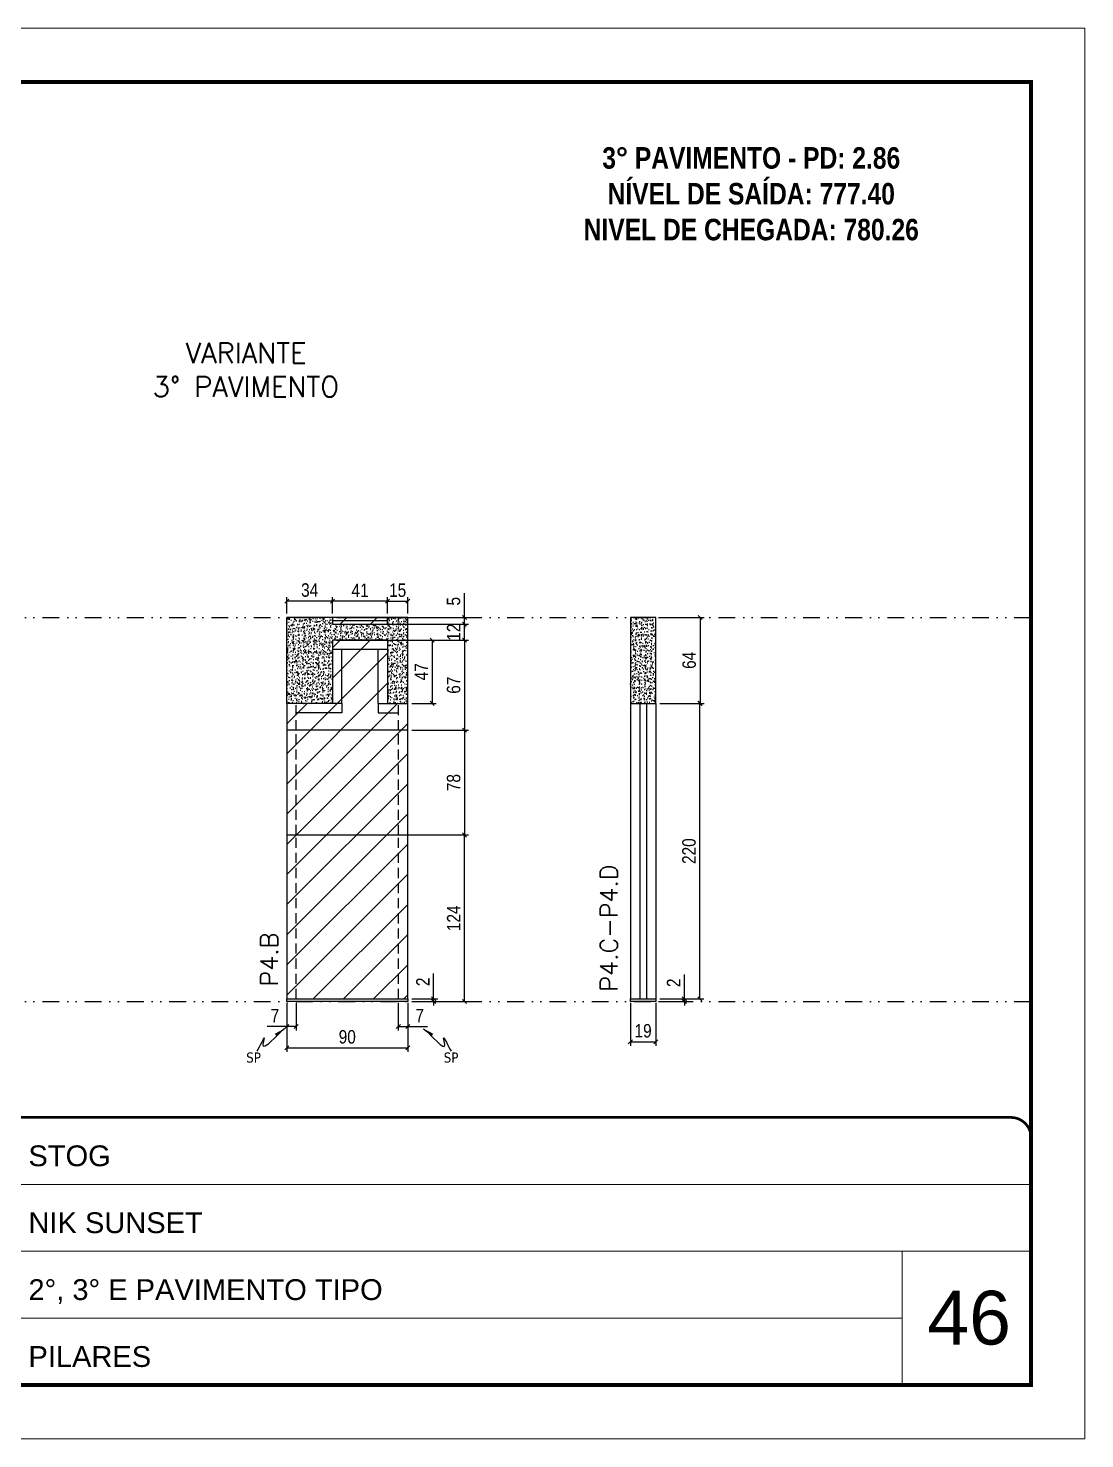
# Model space of a CAD drawing. Extents: x 808 to 7089, y -98 to 17032.
# Drawn here: x 3092 to 3878, y 3348 to 4398 of the extents above; entities that cross this region are included whole.
import ezdxf

# ---------------------------------------------------------------- set-up
doc = ezdxf.new("R2010")
doc.units = 0
for name, pattern in [('CONTINUO', [0]), ('DASHED', [0.75, 0.5, -0.25]), ('DIVIDE2', [0.625, 0.25, -0.125, 0, -0.125, 0, -0.125]), ('HIDDEN', [0.375, 0.25, -0.125])]:
    doc.linetypes.add(name, pattern=pattern)
for name, color, linetype, lineweight in [('CARIMBO', 255, 'Continuous', 9), ('Folhas', 255, 'Continuous', 9), ('REAPROVEITAMENTO', 251, 'Continuous', 9), ('SARRAFO DE PRESSAO', 251, 'DASHED', 9), ('Texto Seção', 7, 'Continuous', 15)]:
    doc.layers.add(name, color=color, linetype=linetype, lineweight=lineweight)
for name, color, linetype in [('COTA', 241, 'Continuous'), ('NOMENCLATURA', 7, 'Continuous'), ('Nível', 160, 'Continuous'), ('Painéis', 200, 'Continuous'), ('SARR_2.2x7', 40, 'Continuous'), ('SARR_EDITAR', 141, 'Continuous'), ('Sarrafo de Pressão', 42, 'HIDDEN'), ('texto', 7, 'Continuous')]:
    doc.layers.add(name, color=color, linetype=linetype)
doc.styles.add('ARIAL', font='arial.ttf')
doc.styles.add('COTA TECNICA', font='techl___.ttf', dxfattribs={"height": 10})
doc.styles.add('COTA TECNICA-50', font='techl___.ttf', dxfattribs={"height": 10})
doc.styles.add('REGUA-120', font='ROMANS.shx', dxfattribs={"height": 15})
doc.styles.add('ROMANC', font='techb___.ttf', dxfattribs={"height": 2.5})
doc.styles.get("Standard").update_dxf_attribs({"font": 'arial.ttf'})
doc.dimstyles.new('COTA PAINEL-50', dxfattribs={"dimtxt": 10, "dimasz": 3, "dimexe": 3, "dimexo": 3, "dimgap": 3, "dimtad": 1, "dimdec": 1, "dimzin": 12, "dimdsep": 46, "dimtxsty": 'COTA TECNICA-50', "dimblk1": 'OBLIQUE', "dimblk2": 'OBLIQUE', "dimsah": 1, "dimcen": 0.9, "dimclrd": 4, "dimclre": 4, "dimclrt": 240, "dimadec": 1, "dimazin": 3, "dimtfac": 1, "dimtdec": 1, "dimtmove": 0, "dimatfit": 3, "dimfxl": 1, "dimtolj": 1, "dimtzin": 12, "dimarcsym": 0})
doc.dimstyles.new('PAINEL', dxfattribs={"dimtxt": 10, "dimasz": 3, "dimexe": 3, "dimexo": 3, "dimgap": 3, "dimtad": 1, "dimdec": 1, "dimzin": 12, "dimdsep": 46, "dimtxsty": 'COTA TECNICA', "dimblk1": 'OBLIQUE', "dimblk2": 'OBLIQUE', "dimsah": 1, "dimcen": 0.9, "dimclrd": 4, "dimclre": 4, "dimclrt": 240, "dimadec": 1, "dimazin": 3, "dimtfac": 1, "dimtdec": 1, "dimtmove": 0, "dimatfit": 3, "dimfxl": 1, "dimtolj": 1, "dimtzin": 12, "dimarcsym": 0})
doc.dimstyles.get("Standard").update_dxf_attribs({"dimtxt": 0.18, "dimasz": 0.18, "dimexe": 0.18, "dimexo": 0.0625, "dimgap": 0.09, "dimtad": 0, "dimtih": 1, "dimtoh": 1, "dimdec": 4, "dimzin": 0, "dimdsep": 46, "dimtxsty": 'Standard', "dimcen": 0.09, "dimadec": 0, "dimazin": 0, "dimtfac": 1, "dimtdec": 4, "dimtofl": 0, "dimtmove": 0, "dimatfit": 3, "dimfxl": 1, "dimtolj": 1, "dimtzin": 0, "dimarcsym": 0})

# ---------------------------------------------------------------- blocks, each defined once
blk = doc.blocks.new('_Oblique')
at = {"color": 0, "linetype": 'ByBlock', "lineweight": -2}
blk.add_line((-0.5, -0.5), (0.5, 0.5), dxfattribs=at)
blk = doc.blocks.new('*D427')
at = {"layer": 'COTA', "color": 4, "lineweight": -2, "transparency": 16777216}
for p, q in [((3539.9, 3672.6), (3539.9, 3640.7)), ((3558.9, 3672.6), (3558.9, 3640.7)), ((3539.9, 3643.7), (3558.9, 3643.7))]:
    blk.add_line(p, q, dxfattribs=at)
at = {"layer": 'Defpoints', "color": 0, "transparency": 16777216}
for p in [(3539.9, 3675.6), (3558.9, 3675.6), (3558.9, 3643.7)]:
    blk.add_point(p, dxfattribs=at)
at = {"layer": 'COTA', "color": 4, "lineweight": -2, "transparency": 16777216, "xscale": 3, "yscale": 3, "zscale": 3, "rotation": 180}
blk.add_blockref('_Oblique', (3539.9, 3643.7), dxfattribs=at)
at = {"layer": 'COTA', "color": 4, "lineweight": -2, "transparency": 16777216, "xscale": 3, "yscale": 3, "zscale": 3}
blk.add_blockref('_Oblique', (3558.9, 3643.7), dxfattribs=at)
at = {"layer": 'COTA', "color": 240, "transparency": 16777216, "insert": (3549.4, 3651.8), "char_height": 10, "attachment_point": 5, "style": 'COTA TECNICA'}
blk.add_mtext('\\A1;19', dxfattribs=at)
blk = doc.blocks.new('*D428')
at = {"layer": 'COTA', "color": 4, "lineweight": -2, "transparency": 16777216}
for p, q in [((3561.9, 3895.6), (3594.7, 3895.6)), ((3591.7, 3675.6), (3591.7, 3895.6)), ((3561.9, 3675.6), (3594.7, 3675.6))]:
    blk.add_line(p, q, dxfattribs=at)
at = {"layer": 'Defpoints', "color": 0, "transparency": 16777216}
for p in [(3558.9, 3895.6), (3591.7, 3895.6), (3558.9, 3675.6)]:
    blk.add_point(p, dxfattribs=at)
at = {"layer": 'COTA', "color": 4, "lineweight": -2, "transparency": 16777216, "xscale": 3, "yscale": 3, "zscale": 3}
for p, rotation in [((3591.7, 3895.6), 90), ((3591.7, 3675.6), 270)]:
    blk.add_blockref('_Oblique', p, dxfattribs=dict(at, rotation=rotation))
at = {"layer": 'COTA', "color": 240, "transparency": 16777216, "insert": (3583.6, 3785.6), "char_height": 10, "attachment_point": 5, "rotation": 90, "style": 'COTA TECNICA'}
blk.add_mtext('\\A1;220', dxfattribs=at)
blk = doc.blocks.new('*D429')
at = {"layer": 'COTA', "color": 4, "lineweight": -2, "transparency": 16777216}
for p, q in [((3580.1, 3675.6), (3580.1, 3693.7)), ((3561.9, 3675.6), (3583.1, 3675.6)), ((3580.1, 3673.6), (3580.1, 3675.6)), ((3561.9, 3673.6), (3583.1, 3673.6)), ((3580.1, 3673.6), (3580.1, 3670.6))]:
    blk.add_line(p, q, dxfattribs=at)
at = {"layer": 'Defpoints', "color": 0, "transparency": 16777216}
for p in [(3558.9, 3675.6), (3580.1, 3675.6), (3558.9, 3673.6)]:
    blk.add_point(p, dxfattribs=at)
at = {"layer": 'COTA', "color": 4, "lineweight": -2, "transparency": 16777216, "xscale": 3, "yscale": 3, "zscale": 3}
for p, rotation in [((3580.1, 3675.6), 270), ((3580.1, 3673.6), 90)]:
    blk.add_blockref('_Oblique', p, dxfattribs=dict(at, rotation=rotation))
at = {"layer": 'COTA', "color": 240, "transparency": 16777216, "insert": (3572.1, 3687.6), "char_height": 10, "attachment_point": 5, "rotation": 90, "style": 'COTA TECNICA-50'}
blk.add_mtext('\\A1;2', dxfattribs=at)
blk = doc.blocks.new('*D1660')
at = {"layer": 'COTA', "color": 4, "linetype": 'ByBlock', "lineweight": -2, "transparency": 16777216}
for p, q in [((3561.9, 3959.6), (3594.8, 3959.6)), ((3591.8, 3959.6), (3591.8, 3895.6)), ((3561.9, 3895.6), (3594.8, 3895.6))]:
    blk.add_line(p, q, dxfattribs=at)
at = {"layer": 'Defpoints', "color": 0, "linetype": 'ByBlock', "transparency": 16777216}
for p in [(3558.9, 3959.6), (3558.9, 3895.6), (3591.8, 3895.6)]:
    blk.add_point(p, dxfattribs=at)
at = {"layer": 'COTA', "color": 4, "linetype": 'ByBlock', "lineweight": -2, "transparency": 16777216, "xscale": 3, "yscale": 3, "zscale": 3}
for p, rotation in [((3591.8, 3959.6), 90), ((3591.8, 3895.6), 270)]:
    blk.add_blockref('_Oblique', p, dxfattribs=dict(at, rotation=rotation))
at = {"layer": 'COTA', "color": 240, "linetype": 'ByBlock', "transparency": 16777216, "insert": (3583.7, 3927.6), "char_height": 10, "attachment_point": 5, "rotation": 90, "style": 'COTA TECNICA'}
blk.add_mtext('\\A1;64', dxfattribs=at)
blk = doc.blocks.new('*D409')
at = {"layer": 'COTA', "color": 4, "lineweight": -2, "transparency": 16777216}
for p, q in [((3284.2, 3672.6), (3284.2, 3636.2)), ((3374.2, 3672.6), (3374.2, 3636.2)), ((3284.2, 3639.2), (3374.2, 3639.2))]:
    blk.add_line(p, q, dxfattribs=at)
at = {"layer": 'Defpoints', "color": 0, "transparency": 16777216}
for p in [(3284.2, 3675.6), (3374.2, 3675.6), (3374.2, 3639.2)]:
    blk.add_point(p, dxfattribs=at)
at = {"layer": 'COTA', "color": 4, "lineweight": -2, "transparency": 16777216, "xscale": 3, "yscale": 3, "zscale": 3, "rotation": 180}
blk.add_blockref('_Oblique', (3284.2, 3639.2), dxfattribs=at)
at = {"layer": 'COTA', "color": 4, "lineweight": -2, "transparency": 16777216, "xscale": 3, "yscale": 3, "zscale": 3}
blk.add_blockref('_Oblique', (3374.2, 3639.2), dxfattribs=at)
at = {"layer": 'COTA', "color": 240, "transparency": 16777216, "insert": (3329.2, 3647.3), "char_height": 10, "attachment_point": 5, "style": 'COTA TECNICA'}
blk.add_mtext('\\A1;90', dxfattribs=at)
blk = doc.blocks.new('*D410')
at = {"layer": 'COTA', "color": 4, "lineweight": -2, "transparency": 16777216}
for p, q in [((3367.2, 3672.6), (3367.2, 3652.1)), ((3374.2, 3670.6), (3374.2, 3652.1)), ((3367.2, 3655.1), (3374.2, 3655.1)), ((3374.2, 3655.1), (3389, 3655.1))]:
    blk.add_line(p, q, dxfattribs=at)
at = {"layer": 'Defpoints', "color": 0, "transparency": 16777216}
for p in [(3367.2, 3675.6), (3374.2, 3673.6), (3374.2, 3655.1)]:
    blk.add_point(p, dxfattribs=at)
at = {"layer": 'COTA', "color": 4, "lineweight": -2, "transparency": 16777216, "xscale": 3, "yscale": 3, "zscale": 3, "rotation": 180}
blk.add_blockref('_Oblique', (3367.2, 3655.1), dxfattribs=at)
at = {"layer": 'COTA', "color": 4, "lineweight": -2, "transparency": 16777216, "xscale": 3, "yscale": 3, "zscale": 3}
blk.add_blockref('_Oblique', (3374.2, 3655.1), dxfattribs=at)
at = {"layer": 'COTA', "color": 240, "transparency": 16777216, "insert": (3383.1, 3663.1), "char_height": 10, "attachment_point": 5, "style": 'COTA TECNICA-50'}
blk.add_mtext('\\A1;7', dxfattribs=at)
blk = doc.blocks.new('*D411')
at = {"layer": 'COTA', "color": 4, "lineweight": -2, "transparency": 16777216}
for p, q in [((3284.2, 3670.6), (3284.2, 3652.1)), ((3291.2, 3672.6), (3291.2, 3652.1)), ((3284.2, 3655.1), (3269.5, 3655.1)), ((3291.2, 3655.1), (3284.2, 3655.1))]:
    blk.add_line(p, q, dxfattribs=at)
at = {"layer": 'Defpoints', "color": 0, "transparency": 16777216}
for p in [(3291.2, 3675.6), (3284.2, 3673.6), (3284.2, 3655.1)]:
    blk.add_point(p, dxfattribs=at)
at = {"layer": 'COTA', "color": 4, "lineweight": -2, "transparency": 16777216, "xscale": 3, "yscale": 3, "zscale": 3, "rotation": 180}
blk.add_blockref('_Oblique', (3284.2, 3655.1), dxfattribs=at)
at = {"layer": 'COTA', "color": 4, "lineweight": -2, "transparency": 16777216, "xscale": 3, "yscale": 3, "zscale": 3}
blk.add_blockref('_Oblique', (3291.2, 3655.1), dxfattribs=at)
at = {"layer": 'COTA', "color": 240, "transparency": 16777216, "insert": (3275.4, 3663.1), "char_height": 10, "attachment_point": 5, "style": 'COTA TECNICA-50'}
blk.add_mtext('\\A1;7', dxfattribs=at)
blk = doc.blocks.new('*D412')
at = {"layer": 'COTA', "color": 4, "linetype": 'ByBlock', "lineweight": -2, "transparency": 16777216}
for p, q in [((3377.2, 3797.6), (3419.5, 3797.6)), ((3416.5, 3673.6), (3416.5, 3797.6)), ((3377.2, 3673.6), (3419.5, 3673.6))]:
    blk.add_line(p, q, dxfattribs=at)
at = {"layer": 'Defpoints', "color": 0, "linetype": 'ByBlock', "transparency": 16777216}
for p in [(3374.2, 3797.6), (3416.5, 3797.6), (3374.2, 3673.6)]:
    blk.add_point(p, dxfattribs=at)
at = {"layer": 'COTA', "color": 4, "linetype": 'ByBlock', "lineweight": -2, "transparency": 16777216, "xscale": 3, "yscale": 3, "zscale": 3}
for p, rotation in [((3416.5, 3797.6), 90), ((3416.5, 3673.6), 270)]:
    blk.add_blockref('_Oblique', p, dxfattribs=dict(at, rotation=rotation))
at = {"layer": 'COTA', "color": 240, "linetype": 'ByBlock', "transparency": 16777216, "insert": (3408.4, 3735.6), "char_height": 10, "attachment_point": 5, "rotation": 90, "style": 'COTA TECNICA'}
blk.add_mtext('\\A1;124', dxfattribs=at)
blk = doc.blocks.new('*D413')
at = {"layer": 'COTA', "color": 4, "lineweight": -2, "transparency": 16777216}
for p, q in [((3393.5, 3675.6), (3393.5, 3694.4)), ((3377.2, 3675.6), (3396.5, 3675.6)), ((3393.5, 3673.6), (3393.5, 3675.6)), ((3377.2, 3673.6), (3396.5, 3673.6)), ((3393.5, 3673.6), (3393.5, 3670.6))]:
    blk.add_line(p, q, dxfattribs=at)
at = {"layer": 'Defpoints', "color": 0, "transparency": 16777216}
for p in [(3374.2, 3675.6), (3374.2, 3673.6), (3393.5, 3673.6)]:
    blk.add_point(p, dxfattribs=at)
at = {"layer": 'COTA', "color": 4, "lineweight": -2, "transparency": 16777216, "xscale": 3, "yscale": 3, "zscale": 3}
for p, rotation in [((3393.5, 3675.6), 270), ((3393.5, 3673.6), 90)]:
    blk.add_blockref('_Oblique', p, dxfattribs=dict(at, rotation=rotation))
at = {"layer": 'COTA', "color": 240, "transparency": 16777216, "insert": (3385.5, 3688.3), "char_height": 10, "attachment_point": 5, "rotation": 90, "style": 'COTA TECNICA-50'}
blk.add_mtext('\\A1;2', dxfattribs=at)
blk = doc.blocks.new('*D414')
at = {"layer": 'COTA', "color": 4, "linetype": 'ByBlock', "lineweight": -2, "transparency": 16777216}
for p, q in [((3377.2, 3797.6), (3419.5, 3797.6)), ((3416.5, 3673.6), (3416.5, 3797.6)), ((3377.2, 3673.6), (3419.5, 3673.6))]:
    blk.add_line(p, q, dxfattribs=at)
at = {"layer": 'Defpoints', "color": 0, "linetype": 'ByBlock', "transparency": 16777216}
for p in [(3374.2, 3797.6), (3416.5, 3797.6), (3374.2, 3673.6)]:
    blk.add_point(p, dxfattribs=at)
at = {"layer": 'COTA', "color": 4, "linetype": 'ByBlock', "lineweight": -2, "transparency": 16777216, "xscale": 3, "yscale": 3, "zscale": 3}
for p, rotation in [((3416.5, 3797.6), 90), ((3416.5, 3673.6), 270)]:
    blk.add_blockref('_Oblique', p, dxfattribs=dict(at, rotation=rotation))
at = {"layer": 'COTA', "color": 240, "linetype": 'ByBlock', "transparency": 16777216, "insert": (3408.4, 3735.6), "char_height": 10, "attachment_point": 5, "rotation": 90, "style": 'COTA TECNICA'}
blk.add_mtext('\\A1;124', dxfattribs=at)
blk = doc.blocks.new('*D415')
at = {"layer": 'COTA', "color": 4, "lineweight": -2, "transparency": 16777216}
for p, q in [((3284.2, 3962.6), (3284.2, 3974.7)), ((3318.2, 3971.7), (3284.2, 3971.7)), ((3318.2, 3962.6), (3318.2, 3974.7))]:
    blk.add_line(p, q, dxfattribs=at)
at = {"layer": 'Defpoints', "color": 0, "transparency": 16777216}
for p in [(3284.2, 3971.7), (3284.2, 3959.6), (3318.2, 3959.6)]:
    blk.add_point(p, dxfattribs=at)
at = {"layer": 'COTA', "color": 4, "lineweight": -2, "transparency": 16777216, "xscale": 3, "yscale": 3, "zscale": 3, "rotation": 180}
blk.add_blockref('_Oblique', (3284.2, 3971.7), dxfattribs=at)
at = {"layer": 'COTA', "color": 4, "lineweight": -2, "transparency": 16777216, "xscale": 3, "yscale": 3, "zscale": 3}
blk.add_blockref('_Oblique', (3318.2, 3971.7), dxfattribs=at)
at = {"layer": 'COTA', "color": 240, "transparency": 16777216, "insert": (3301.2, 3979.9), "char_height": 10, "attachment_point": 5, "style": 'COTA TECNICA-50'}
blk.add_mtext('\\A1;34', dxfattribs=at)
blk = doc.blocks.new('*D416')
at = {"layer": 'COTA', "color": 4, "lineweight": -2, "transparency": 16777216}
for p, q in [((3343.2, 3942.6), (3419.5, 3942.6)), ((3416.5, 3942.6), (3416.5, 3875.6)), ((3377.2, 3875.6), (3419.5, 3875.6))]:
    blk.add_line(p, q, dxfattribs=at)
at = {"layer": 'Defpoints', "color": 0, "transparency": 16777216}
for p in [(3340.2, 3942.6), (3374.2, 3875.6), (3416.5, 3875.6)]:
    blk.add_point(p, dxfattribs=at)
at = {"layer": 'COTA', "color": 4, "lineweight": -2, "transparency": 16777216, "xscale": 3, "yscale": 3, "zscale": 3}
for p, rotation in [((3416.5, 3942.6), 90), ((3416.5, 3875.6), 270)]:
    blk.add_blockref('_Oblique', p, dxfattribs=dict(at, rotation=rotation))
at = {"layer": 'COTA', "color": 240, "transparency": 16777216, "insert": (3408.4, 3909.1), "char_height": 10, "attachment_point": 5, "rotation": 90, "style": 'COTA TECNICA'}
blk.add_mtext('\\A1;67', dxfattribs=at)
blk = doc.blocks.new('*D1661')
at = {"layer": 'COTA', "color": 4, "lineweight": -2, "transparency": 16777216}
for p, q in [((3377.2, 3875.6), (3419.5, 3875.6)), ((3416.5, 3875.6), (3416.5, 3797.6)), ((3287.2, 3797.6), (3419.5, 3797.6))]:
    blk.add_line(p, q, dxfattribs=at)
at = {"layer": 'Defpoints', "color": 0, "transparency": 16777216}
for p in [(3374.2, 3875.6), (3284.2, 3797.6), (3416.5, 3797.6)]:
    blk.add_point(p, dxfattribs=at)
at = {"layer": 'COTA', "color": 4, "lineweight": -2, "transparency": 16777216, "xscale": 3, "yscale": 3, "zscale": 3}
for p, rotation in [((3416.5, 3875.6), 90), ((3416.5, 3797.6), 270)]:
    blk.add_blockref('_Oblique', p, dxfattribs=dict(at, rotation=rotation))
at = {"layer": 'COTA', "color": 240, "transparency": 16777216, "insert": (3408.4, 3836.6), "char_height": 10, "attachment_point": 5, "rotation": 90, "style": 'COTA TECNICA'}
blk.add_mtext('\\A1;78', dxfattribs=at)
blk = doc.blocks.new('*D1662')
at = {"layer": 'COTA', "color": 4, "lineweight": -2, "transparency": 16777216}
for p, q in [((3321.2, 3942.6), (3395.4, 3942.6)), ((3392.4, 3942.6), (3392.4, 3895.6)), ((3377.2, 3895.6), (3395.4, 3895.6))]:
    blk.add_line(p, q, dxfattribs=at)
at = {"layer": 'Defpoints', "color": 0, "transparency": 16777216}
for p in [(3318.2, 3942.6), (3374.2, 3895.6), (3392.4, 3895.6)]:
    blk.add_point(p, dxfattribs=at)
at = {"layer": 'COTA', "color": 4, "lineweight": -2, "transparency": 16777216, "xscale": 3, "yscale": 3, "zscale": 3}
for p, rotation in [((3392.4, 3942.6), 90), ((3392.4, 3895.6), 270)]:
    blk.add_blockref('_Oblique', p, dxfattribs=dict(at, rotation=rotation))
at = {"layer": 'COTA', "color": 240, "transparency": 16777216, "insert": (3384.3, 3919.1), "char_height": 10, "attachment_point": 5, "rotation": 90, "style": 'COTA TECNICA'}
blk.add_mtext('\\A1;47', dxfattribs=at)
blk = doc.blocks.new('*D417')
at = {"layer": 'COTA', "color": 4, "lineweight": -2, "transparency": 16777216}
for p, q in [((3359.2, 3962.6), (3359.2, 3974.7)), ((3359.2, 3971.7), (3374.2, 3971.7)), ((3374.2, 3962.6), (3374.2, 3974.7))]:
    blk.add_line(p, q, dxfattribs=at)
at = {"layer": 'Defpoints', "color": 0, "transparency": 16777216}
for p in [(3374.2, 3971.7), (3359.2, 3959.6), (3374.2, 3959.6)]:
    blk.add_point(p, dxfattribs=at)
at = {"layer": 'COTA', "color": 4, "lineweight": -2, "transparency": 16777216, "xscale": 3, "yscale": 3, "zscale": 3, "rotation": 180}
blk.add_blockref('_Oblique', (3359.2, 3971.7), dxfattribs=at)
at = {"layer": 'COTA', "color": 4, "lineweight": -2, "transparency": 16777216, "xscale": 3, "yscale": 3, "zscale": 3}
blk.add_blockref('_Oblique', (3374.2, 3971.7), dxfattribs=at)
at = {"layer": 'COTA', "color": 240, "transparency": 16777216, "insert": (3366.7, 3979.8), "char_height": 10, "attachment_point": 5, "style": 'COTA TECNICA'}
blk.add_mtext('\\A1;15', dxfattribs=at)
blk = doc.blocks.new('*D1663')
at = {"layer": 'COTA', "color": 4, "lineweight": -2, "transparency": 16777216}
for p, q in [((3321.2, 3954.6), (3419.5, 3954.6)), ((3416.5, 3942.6), (3416.5, 3954.6)), ((3343.2, 3942.6), (3419.5, 3942.6))]:
    blk.add_line(p, q, dxfattribs=at)
at = {"layer": 'Defpoints', "color": 0, "transparency": 16777216}
for p in [(3318.2, 3954.6), (3416.5, 3954.6), (3340.2, 3942.6)]:
    blk.add_point(p, dxfattribs=at)
at = {"layer": 'COTA', "color": 4, "lineweight": -2, "transparency": 16777216, "xscale": 3, "yscale": 3, "zscale": 3}
for p, rotation in [((3416.5, 3954.6), 90), ((3416.5, 3942.6), 270)]:
    blk.add_blockref('_Oblique', p, dxfattribs=dict(at, rotation=rotation))
at = {"layer": 'COTA', "color": 240, "transparency": 16777216, "insert": (3408.4, 3948.6), "char_height": 10, "attachment_point": 5, "rotation": 90, "style": 'COTA TECNICA'}
blk.add_mtext('\\A1;12', dxfattribs=at)
blk = doc.blocks.new('*D1664')
at = {"layer": 'COTA', "color": 4, "lineweight": -2, "transparency": 16777216}
for p, q in [((3416.5, 3959.6), (3416.5, 3977.7)), ((3321.2, 3959.6), (3419.5, 3959.6)), ((3416.5, 3954.6), (3416.5, 3959.6)), ((3343.2, 3954.6), (3419.5, 3954.6)), ((3416.5, 3954.6), (3416.5, 3951.6))]:
    blk.add_line(p, q, dxfattribs=at)
at = {"layer": 'Defpoints', "color": 0, "transparency": 16777216}
for p in [(3318.2, 3959.6), (3416.5, 3959.6), (3340.2, 3954.6)]:
    blk.add_point(p, dxfattribs=at)
at = {"layer": 'COTA', "color": 4, "lineweight": -2, "transparency": 16777216, "xscale": 3, "yscale": 3, "zscale": 3}
for p, rotation in [((3416.5, 3959.6), 270), ((3416.5, 3954.6), 90)]:
    blk.add_blockref('_Oblique', p, dxfattribs=dict(at, rotation=rotation))
at = {"layer": 'COTA', "color": 240, "transparency": 16777216, "insert": (3408.3, 3971.6), "char_height": 10, "attachment_point": 5, "rotation": 90, "style": 'COTA TECNICA'}
blk.add_mtext('\\A1;5', dxfattribs=at)
blk = doc.blocks.new('*D1665')
at = {"layer": 'COTA', "color": 4, "lineweight": -2, "transparency": 16777216}
for p, q in [((3318.2, 3962.6), (3318.2, 3974.7)), ((3359.2, 3971.7), (3318.2, 3971.7)), ((3359.2, 3962.6), (3359.2, 3974.7))]:
    blk.add_line(p, q, dxfattribs=at)
at = {"layer": 'Defpoints', "color": 0, "transparency": 16777216}
for p in [(3318.2, 3971.7), (3318.2, 3959.6), (3359.2, 3959.6)]:
    blk.add_point(p, dxfattribs=at)
at = {"layer": 'COTA', "color": 4, "lineweight": -2, "transparency": 16777216, "xscale": 3, "yscale": 3, "zscale": 3, "rotation": 180}
blk.add_blockref('_Oblique', (3318.2, 3971.7), dxfattribs=at)
at = {"layer": 'COTA', "color": 4, "lineweight": -2, "transparency": 16777216, "xscale": 3, "yscale": 3, "zscale": 3}
blk.add_blockref('_Oblique', (3359.2, 3971.7), dxfattribs=at)
at = {"layer": 'COTA', "color": 240, "transparency": 16777216, "insert": (3338.7, 3979.7), "char_height": 10, "attachment_point": 5, "style": 'COTA TECNICA'}
blk.add_mtext('\\A1;41', dxfattribs=at)
blk = doc.blocks.new('9999999999')
at = {"color": 30, "linetype": 'CONTINUO'}
for p, q in [((98564.6, 34379.6), (99584, 34379.6)), ((98564.6, 34329.8), (99488, 34329.8)), ((99584, 34329.8), (99488, 34329.8)), ((99488, 34329.8), (99488, 34230.2)), ((98564.6, 34280), (99488, 34280))]:
    blk.add_line(p, q, dxfattribs=at)
at = {"color": 30, "linetype": 'CONTINUO', "const_width": 2}
blk.add_lwpolyline([(99584, 34230.2), (99584, 34414.4, 0.414214), (99569, 34429.4), (98229, 34429.4, 0.414214), (98214, 34414.4), (98214, 34245.2, 0.414214), (98229, 34230.2), (99584, 34230.2)], format="xyb", dxfattribs=at)
at = {"layer": 'Folhas'}
blk.add_lwpolyline([(98139, 34190.2), (99624, 34190.2), (99624, 35240.2), (98139, 35240.2)], close=True, dxfattribs=at)
at = {"layer": 'Folhas', "color": 30, "const_width": 3}
blk.add_lwpolyline([(98214, 34230.2), (99584, 34230.2), (99584, 35200.2), (98214, 35200.2)], close=True, dxfattribs=at)
at = {"color": 7, "linetype": 'Continuous', "ltscale": 5, "style": 'ARIAL'}
for s, height, p in [('STOG', 15.48, (98837.7, 34393.1)), ('NIK SUNSET', 15.48, (98837.7, 34343.3)), ('2°, 3° E PAVIMENTO TIPO', 15.483, (98837.7, 34293.5)), ('PILARES', 15.48, (98837.7, 34243.7))]:
    blk.add_text(s, height=height, dxfattribs=at).set_placement(p)

msp = doc.modelspace()

# ---------------------------------------------------------------- hatches: boundary and pattern name
at = {"layer": 'COTA', "linetype": 'ByBlock'}
h = msp.add_hatch(dxfattribs=at)
h.set_pattern_fill('AR-CONC', color=256, scale=0.03)
h.set_pattern_definition([(50, (-5162.8653, -152.4276), (5.46554, -0.4781726), [0.5715, -6.2865]), (355, (-5162.8653, -152.4276), (-1.0573026, 5.7317054), [0.4572, -5.0292175]), (100.451445, (-5162.41, -152.4674), (4.4082374, 5.2535326), [0.4857003, -5.3427073]), (46.1842, (-5162.8653, -150.9036), (8.132371, -1.26127), [0.85725, -9.42975]), (96.63556, (-5162.188, -151.009), (7.122124, 7.422784), [0.728551, -8.014068]), (351.18415, (-5162.865, -150.9036), (7.122124, 7.422784), [0.685799, -7.543792]), (21, (-5162.1033, -151.2846), (4.5484317, -3.067956), [0.5715, -6.2865]), (326, (-5162.1033, -151.2846), (1.854061, 5.525639), [0.4572, -5.0292]), (71.451445, (-5161.7243, -151.54), (6.4024926, 2.457683), [0.4857003, -5.342698]), (37.5, (-5162.8653, -152.4276), (0.0926581, 2.53665117), [0, -4.96824, 0, -5.1054, 0, -5.04825]), (7.5, (-5162.8653, -152.4276), (2.0045899, 3.00541724), [0, -2.91084, 0, -4.85394, 0, -1.92405]), (327.5, (-5164.5646, -152.4276), (4.06771786, -0.1718623), [0, -1.905, 0, -5.9436, 0, -7.8867]), (317.5, (-5165.3266, -152.4276), (4.4438754, 0.7627947), [0, -2.4765, 0, -3.94716, 0, -5.6007])])
h.paths.add_polyline_path([(3359.22, 3954.56), (3359.22, 3959.56), (3374.22, 3959.56), (3374.22, 3895.56), (3359.22, 3895.56), (3359.22, 3942.56), (3318.22, 3942.56), (3318.22, 3895.56), (3284.22, 3895.56), (3284.22, 3959.56), (3318.22, 3959.56), (3318.22, 3954.56)])
h = msp.add_hatch(dxfattribs=at)
h.set_pattern_fill('AR-CONC', color=256, scale=0.03)
h.set_pattern_definition([(50, (-5549.208, -152.4037), (5.46554, -0.4781726), [0.5715, -6.2865]), (355, (-5549.208, -152.4037), (-1.0573026, 5.7317054), [0.4572, -5.0292175]), (100.451445, (-5548.7527, -152.4435), (4.4082374, 5.2535326), [0.4857003, -5.3427073]), (46.1842, (-5549.208, -150.8797), (8.132371, -1.26127), [0.85725, -9.42975]), (96.63556, (-5548.5305, -150.985), (7.122124, 7.422784), [0.728551, -8.014068]), (351.18415, (-5549.208, -150.88), (7.122124, 7.422784), [0.685799, -7.543792]), (21, (-5548.446, -151.2607), (4.5484317, -3.067956), [0.5715, -6.2865]), (326, (-5548.446, -151.2607), (1.854061, 5.525639), [0.4572, -5.0292]), (71.451445, (-5548.067, -151.5163), (6.4024926, 2.457683), [0.4857003, -5.342698]), (37.5, (-5549.2081, -152.4037), (0.0926581, 2.53665117), [0, -4.96824, 0, -5.1054, 0, -5.04825]), (7.5, (-5549.2081, -152.4037), (2.0045899, 3.00541724), [0, -2.91084, 0, -4.85394, 0, -1.92405]), (327.5, (-5550.9074, -152.4037), (4.06771786, -0.1718623), [0, -1.905, 0, -5.9436, 0, -7.8867]), (317.5, (-5551.6694, -152.4037), (4.4438754, 0.7627947), [0, -2.4765, 0, -3.94716, 0, -5.6007])])
h.paths.add_polyline_path([(3558.91, 3959.59), (3539.91, 3959.59), (3539.91, 3895.56), (3558.91, 3895.56)])
at = {"layer": 'REAPROVEITAMENTO', "linetype": 'ByBlock'}
h = msp.add_hatch(dxfattribs=at)
h.set_pattern_fill('ANSI31', color=256, scale=5, style=2)
h.set_pattern_definition([(45, (-1854.453, 3939.763), (-11.22532, 11.22532), [])])
h.paths.add_polyline_path([(3359.22, 3959.56), (3318.22, 3959.56), (3318.22, 3954.56), (3359.22, 3954.56)])
h = msp.add_hatch(dxfattribs=at)
h.set_pattern_fill('ANSI31', color=256, scale=5, style=2)
h.set_pattern_definition([(45, (-301.953, -5340.838), (-11.22532, 11.22532), [])])
h.paths.add_polyline_path([(3359.22, 3895.56), (3359.22, 3942.56), (3318.22, 3942.56), (3318.22, 3895.56), (3284.22, 3895.56), (3284.22, 3675.56), (3374.22, 3675.56), (3374.22, 3895.56)])

# ---------------------------------------------------------------- linework, layer by layer
at = {"layer": 'COTA', "linetype": 'ByBlock'}
for p, q in [((3284.22, 3895.56), (3284.22, 3959.56)), ((3318.22, 3959.56), (3284.22, 3959.56)), ((3374.22, 3959.56), (3359.22, 3959.56)), ((3374.22, 3959.56), (3374.22, 3959.56)), ((3374.22, 3895.56), (3374.22, 3959.56)), ((3374.22, 3895.56), (3374.22, 3895.56))]:
    msp.add_line(p, q, dxfattribs=at)
msp.add_lwpolyline([(3539.91, 3895.56), (3558.91, 3895.56), (3558.91, 3959.59), (3539.91, 3959.59)], close=True, dxfattribs=at)
at = {"layer": 'Nível', "color": 4, "linetype": 'DIVIDE2', "ltscale": 50}
for p, q in [((2787.84, 3959.56), (3838.17, 3959.56)), ((2787.84, 3673.56), (3838.17, 3673.56))]:
    msp.add_line(p, q, dxfattribs=at)
at = {"layer": 'Painéis'}
for p, q in [((3359.22, 3942.56), (3318.22, 3942.56)), ((3318.22, 3942.56), (3318.22, 3895.56)), ((3359.22, 3942.56), (3359.22, 3895.56)), ((3318.22, 3895.56), (3284.22, 3895.56)), ((3284.22, 3895.56), (3284.22, 3797.56)), ((3359.22, 3895.56), (3374.22, 3895.56)), ((3374.22, 3797.56), (3374.22, 3895.56)), ((3539.91, 3895.56), (3539.91, 3675.56)), ((3539.91, 3895.56), (3558.91, 3895.56)), ((3539.91, 3895.56), (3558.91, 3895.56)), ((3558.91, 3895.56), (3558.91, 3675.56)), ((3374.22, 3875.56), (3284.22, 3875.56)), ((3539.91, 3675.56), (3558.91, 3675.56)), ((3539.91, 3675.56), (3558.91, 3675.56)), ((3539.91, 3673.56), (3539.91, 3675.56)), ((3558.91, 3675.56), (3558.91, 3673.56)), ((3558.91, 3673.56), (3539.91, 3673.56))]:
    msp.add_line(p, q, dxfattribs=at)
for points in [[(3359.22, 3959.56), (3318.22, 3959.56), (3318.22, 3954.56), (3359.22, 3954.56)], [(3374.22, 3797.56), (3284.22, 3797.56), (3284.22, 3675.56), (3374.22, 3675.56)], [(3374.22, 3673.56), (3284.22, 3673.56), (3284.22, 3675.56), (3374.22, 3675.56)]]:
    msp.add_lwpolyline(points, close=True, dxfattribs=at)
at = {"layer": 'SARR_2.2x7'}
for p, q in [((3359.22, 3935.56), (3318.22, 3935.56)), ((3325.22, 3895.56), (3325.22, 3935.56)), ((3352.22, 3895.56), (3352.22, 3935.56)), ((3325.22, 3895.56), (3318.22, 3895.56)), ((3325.22, 3895.56), (3325.22, 3888.56)), ((3352.22, 3895.56), (3359.22, 3895.56)), ((3352.22, 3895.56), (3352.22, 3888.56)), ((3546.91, 3895.56), (3546.91, 3675.56)), ((3551.91, 3895.56), (3551.91, 3675.56)), ((3325.22, 3888.56), (3291.22, 3888.56)), ((3352.22, 3888.56), (3367.22, 3888.56))]:
    msp.add_line(p, q, dxfattribs=at)
at = {"layer": 'SARR_EDITAR', "linetype": 'Continuous'}
msp.add_line((3359.22, 3957.06), (3318.22, 3957.06), dxfattribs=at)
at = {"layer": 'Sarrafo de Pressão', "ltscale": 30}
for p, q in [((3291.22, 3875.56), (3291.22, 3895.56)), ((3367.22, 3875.56), (3367.22, 3895.56)), ((3291.22, 3797.56), (3291.22, 3875.56)), ((3367.22, 3797.56), (3367.22, 3875.56)), ((3291.22, 3675.56), (3291.22, 3797.56)), ((3367.22, 3675.56), (3367.22, 3797.56))]:
    msp.add_line(p, q, dxfattribs=at)

# ---------------------------------------------------------------- block references
at = {"layer": 'SARRAFO DE PRESSAO', "color": 6, "linetype": 'ByBlock'}
msp.add_blockref('9999999999', (-95745.81, -30842.05), dxfattribs=at)

# ---------------------------------------------------------------- texts
at = {"layer": 'CARIMBO', "style": 'ARIAL'}
msp.add_text('46', height=40, dxfattribs=at).set_placement((3761.03, 3418.3))
at = {"layer": 'NOMENCLATURA', "color": 2, "insert": (3629.91, 4336.29), "char_height": 16, "attachment_point": 2, "style": 'ROMANC'}
msp.add_mtext_dynamic_manual_height_columns('\\P3° PAVIMENTO - PD: 2.86\\PNÍVEL DE SAÍDA: 777.40\\PNIVEL DE CHEGADA: 780.26', width=328.3607, gutter_width=1, heights=[0], dxfattribs=at)
at = {"layer": 'texto', "color": 0, "char_height": 7.5, "attachment_point": 5}
for insert in [(3259.45, 3631.89), (3406.47, 3631.89)]:
    msp.add_mtext('{\\fTahoma|b0|i0|c0|p34;\\C4;SP}', dxfattribs=dict(at, insert=insert))
at = {"layer": 'Texto Seção', "insert": (3082.92, 4123.83), "char_height": 15, "width": 341.7325, "attachment_point": 7, "style": 'REGUA-120'}
msp.add_mtext('\\pxqc;VARIANTE^J3° PAVIMENTO', dxfattribs=at)
at = {"layer": 'Texto Seção', "char_height": 13, "width": 285.3299, "attachment_point": 7, "rotation": 90, "style": 'REGUA-120'}
for s, insert in [('P4.C-P4.D', (3530.46, 3680.98)), ('P4.B', (3277.54, 3684.82))]:
    msp.add_mtext(s, dxfattribs=dict(at, insert=insert))

# ---------------------------------------------------------------- dimensions: what is measured, and where the dimension line sits
at = {"layer": 'COTA'}
for base, p1, p2, angle, dimstyle, picture, middle in [((3284.22, 3971.66), (3318.22, 3959.56), (3284.22, 3959.56), 180, 'COTA PAINEL-50', '*D415', (3301.22, 3979.88)), ((3318.22, 3971.66), (3359.22, 3959.56), (3318.22, 3959.56), 180, 'PAINEL', '*D1665', (3338.72, 3979.73)), ((3416.45, 3959.56), (3340.22, 3954.56), (3318.22, 3959.56), 90, 'PAINEL', '*D1664', (3408.34, 3971.61)), ((3392.4, 3895.56), (3318.22, 3942.56), (3374.22, 3895.56), 90, 'PAINEL', '*D1662', (3384.33, 3919.06)), ((3416.45, 3875.56), (3340.22, 3942.56), (3374.22, 3875.56), 90, 'PAINEL', '*D416', (3408.35, 3909.06)), ((3416.45, 3797.56), (3374.22, 3875.56), (3284.22, 3797.56), 90, 'PAINEL', '*D1661', (3408.36, 3836.56)), ((3284.22, 3655.05), (3291.22, 3675.56), (3284.22, 3673.56), 180, 'COTA PAINEL-50', '*D411', (3275.36, 3663.13))]:
    dim = msp.add_linear_dim(base=base, p1=p1, p2=p2, angle=angle, dimstyle=dimstyle, dxfattribs=at)
    dim.commit()
    dim.dimension.update_dxf_attribs({"geometry": picture, "text_midpoint": middle})
for base, p1, p2, angle, dimstyle, picture, middle in [((3374.22, 3971.66), (3359.22, 3959.56), (3374.22, 3959.56), 180, 'PAINEL', '*D417', (3366.72, 3971.66)), ((3416.45, 3954.56), (3340.22, 3942.56), (3318.22, 3954.56), 90, 'PAINEL', '*D1663', (3416.45, 3948.56)), ((3393.48, 3673.56), (3374.22, 3675.56), (3374.22, 3673.56), 90, 'COTA PAINEL-50', '*D413', (3393.48, 3688.31)), ((3580.11, 3675.56), (3558.91, 3673.56), (3558.91, 3675.56), 90, 'COTA PAINEL-50', '*D429', (3580.11, 3687.62))]:
    dim = msp.add_linear_dim(base=base, p1=p1, p2=p2, angle=angle, dimstyle=dimstyle, dxfattribs=at)
    dim.commit()
    dim.dimension.update_dxf_attribs({"geometry": picture, "text_midpoint": middle, "dimtype": 160})
at = {"layer": 'COTA', "linetype": 'ByBlock'}
dim = msp.add_linear_dim(base=(3591.77, 3895.56), p1=(3558.91, 3959.59), p2=(3558.91, 3895.56), angle=90, dimstyle='PAINEL', dxfattribs=at)
dim.commit()
dim.dimension.update_dxf_attribs({"geometry": '*D1660', "text_midpoint": (3583.67, 3927.58)})
at = {"layer": 'COTA'}
dim = msp.add_linear_dim(base=(3591.73, 3895.56), p1=(3558.91, 3675.56), p2=(3558.91, 3895.56), angle=90, dimstyle='PAINEL', override={"dimarcsym": 2}, dxfattribs=at)
dim.commit()
dim.dimension.update_dxf_attribs({"geometry": '*D428', "text_midpoint": (3583.63, 3785.56)})
at = {"layer": 'COTA', "linetype": 'ByBlock'}
for picture in ['*D412', '*D414']:
    dim = msp.add_aligned_dim(p1=(3374.22, 3673.56), p2=(3374.22, 3797.56), distance=-42.23, dimstyle='PAINEL', dxfattribs=at)
    dim.commit()
    dim.dimension.update_dxf_attribs({"geometry": picture, "text_midpoint": (3408.38, 3735.56)})
at = {"layer": 'COTA'}
for base, p1, p2, picture, middle in [((3374.22, 3639.2), (3284.22, 3675.56), (3374.22, 3675.56), '*D409', (3329.22, 3647.33)), ((3558.91, 3643.67), (3539.91, 3675.56), (3558.91, 3675.56), '*D427', (3549.41, 3651.76))]:
    dim = msp.add_linear_dim(base=base, p1=p1, p2=p2, dimstyle='PAINEL', override={"dimarcsym": 2}, dxfattribs=at)
    dim.commit()
    dim.dimension.update_dxf_attribs({"geometry": picture, "text_midpoint": middle})
dim = msp.add_linear_dim(base=(3374.22, 3655.05), p1=(3367.22, 3675.56), p2=(3374.22, 3673.56), dimstyle='COTA PAINEL-50', dxfattribs=at)
dim.commit()
dim.dimension.update_dxf_attribs({"geometry": '*D410', "text_midpoint": (3383.09, 3663.13)})

# ---------------------------------------------------------------- leaders
at = {"layer": 'COTA', "path_type": 1}
for points in [[(3282.39, 3653.38), (3266.61, 3641.55), (3267.53, 3646.36), (3261.98, 3636.57)], [(3386.05, 3653.38), (3401.84, 3641.55), (3400.91, 3646.36), (3406.46, 3636.57)]]:
    msp.add_leader(points, dimstyle='Standard', override={"dimasz": 8}, dxfattribs=at)

doc.saveas('drawing.dxf')
